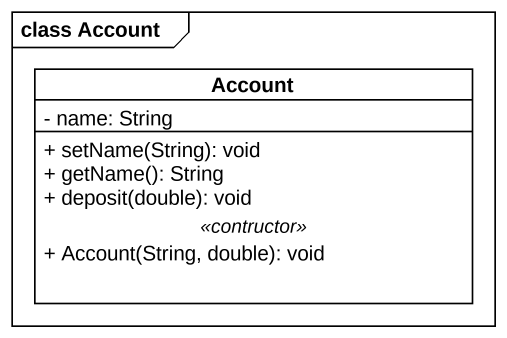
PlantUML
@startuml
mainframe class Account
hide circle
hide empty members
skinparam classAttributeIconSize 0
class Account {
  - name: String
  --
  + setName(String): void
  + getName(): String
  + deposit(double): void
  .. <<contructor>> ..
  + Account(String, double): void
}
@enduml
